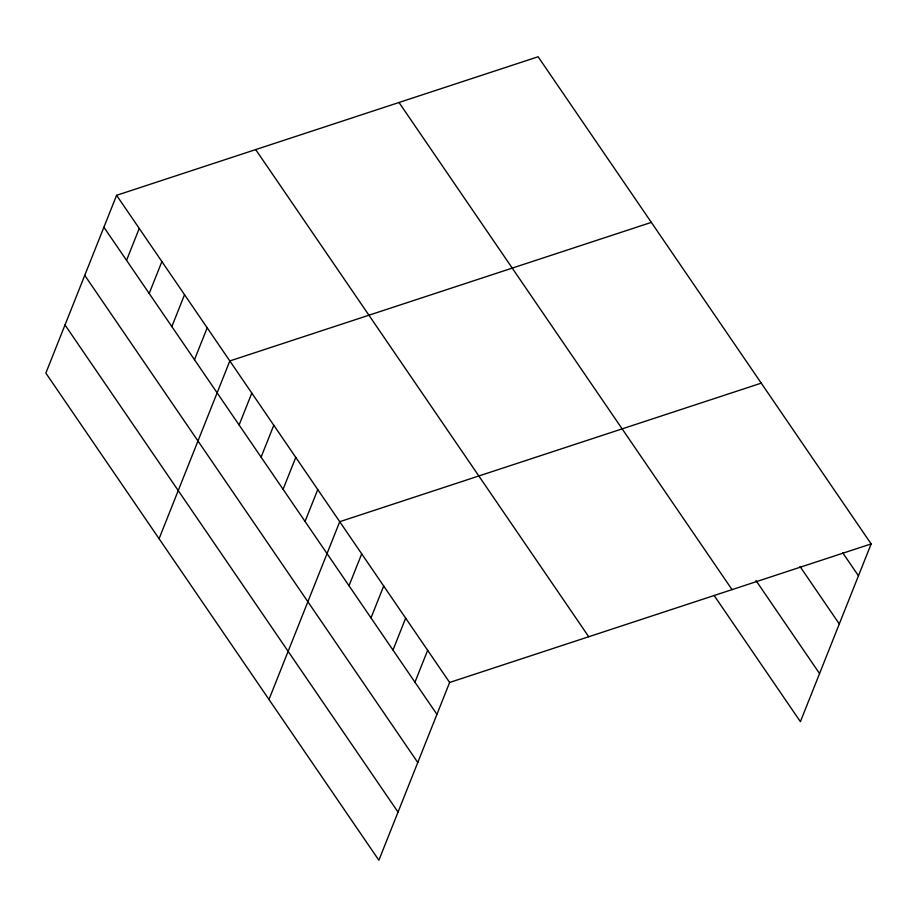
<?xml version="1.0" encoding="UTF-8"?>
<svg xmlns="http://www.w3.org/2000/svg" width="917" height="917" viewBox="0 0 917 917"><rect width="100%" height="100%" fill="white"/><g stroke="black" fill="none" stroke-linecap="round" stroke-linejoin="round"><path stroke-width="1.38" d="M116.597 195.31L45.85 373.093L378.881 860.238L449.628 682.466L871.15 543.907L538.119 56.762L116.597 195.31L449.628 682.466M126.546 260.336L139.246 228.436M149.196 293.463L161.885 261.563M171.846 326.59L184.535 294.689M194.484 359.716L207.185 327.816M159.077 538.726L229.823 360.943L651.345 222.384M239.119 424.995L251.808 393.095M261.093 457.147L273.793 425.247M283.078 489.3L295.767 457.4M305.052 521.452L317.752 489.552M268.979 699.488L339.726 521.704L761.248 383.146M349.01 585.757L361.711 553.857M370.995 617.909L383.696 586.009M392.98 650.061L405.669 618.161M414.954 682.214L427.654 650.313M871.15 543.907L800.403 721.69L714.056 595.374M842.757 552.848L858.461 575.807M800.048 566.534L839.296 623.95M755.975 580.541L819.557 673.548M399.01 102.486L732.053 589.631M255.694 149.586L588.737 636.742M103.896 227.21L436.939 714.366M84.742 275.352L417.785 762.508M65.004 324.95L398.047 812.107"/></g></svg>
